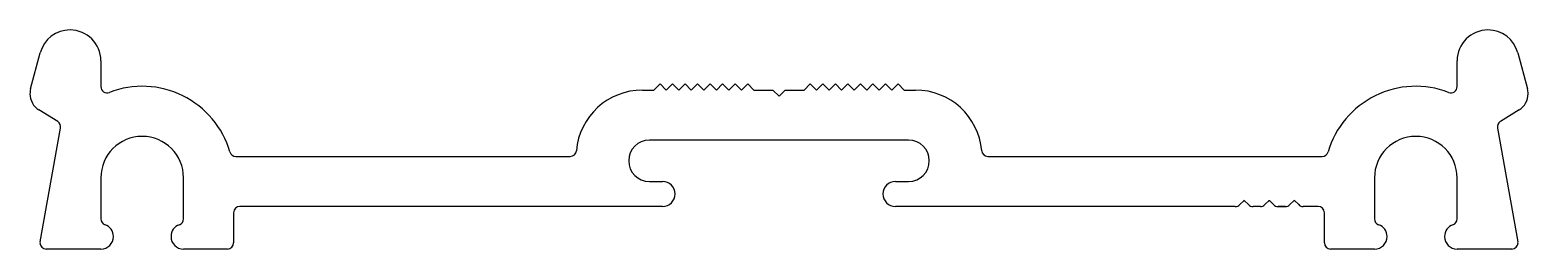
# Model space of a CAD drawing. Extents: x -29.9 to 29.9, y 4.1 to 12.8.
import ezdxf

# ---------------------------------------------------------------- set-up
doc = ezdxf.new("R2010")
doc.units = 0
doc.layers.add('1', color=7, linetype='CONTINUOUS')

msp = doc.modelspace()

# ---------------------------------------------------------------- linework, layer by layer
at = {"layer": '1', "linetype": 'CONTINUOUS'}
for p, q in [((-29.875, 10.477), (-29.489, 11.918)), ((-27.071, 11.599), (-27.071, 10.569)), ((27.069, 10.569), (27.069, 11.599)), ((29.487, 11.918), (29.873, 10.477)), ((-5.451, 10.429), (-5.001, 10.429)), ((-5.001, 10.429), (-4.751, 10.679)), ((-4.751, 10.679), (-4.501, 10.429)), ((-4.501, 10.429), (-4.251, 10.679)), ((-4.251, 10.679), (-4.001, 10.429)), ((-4.001, 10.429), (-3.751, 10.679)), ((-3.751, 10.679), (-3.501, 10.429)), ((-3.501, 10.429), (-3.251, 10.679)), ((-3.251, 10.679), (-3.001, 10.429)), ((-3.001, 10.429), (-2.751, 10.679)), ((-2.751, 10.679), (-2.501, 10.429)), ((-2.501, 10.429), (-2.251, 10.679)), ((-2.251, 10.679), (-2.001, 10.429)), ((-2.001, 10.429), (-1.751, 10.679)), ((-1.751, 10.679), (-1.501, 10.429)), ((-1.501, 10.429), (-1.251, 10.679)), ((-1.251, 10.679), (-1.001, 10.429)), ((-1.001, 10.429), (-0.251, 10.429)), ((-0.251, 10.429), (-0.001, 10.179)), ((-0.001, 10.179), (0.249, 10.429)), ((0.249, 10.429), (0.999, 10.429)), ((0.999, 10.429), (1.249, 10.679)), ((1.249, 10.679), (1.499, 10.429)), ((1.499, 10.429), (1.749, 10.679)), ((1.749, 10.679), (1.999, 10.429)), ((1.999, 10.429), (2.249, 10.679)), ((2.249, 10.679), (2.499, 10.429)), ((2.499, 10.429), (2.749, 10.679)), ((2.749, 10.679), (2.999, 10.429)), ((2.999, 10.429), (3.249, 10.679)), ((3.249, 10.679), (3.499, 10.429)), ((3.499, 10.429), (3.749, 10.679)), ((3.749, 10.679), (3.999, 10.429)), ((3.999, 10.429), (4.249, 10.679)), ((4.249, 10.679), (4.499, 10.429)), ((4.499, 10.429), (4.749, 10.679)), ((4.749, 10.679), (4.999, 10.429)), ((4.999, 10.429), (5.449, 10.429)), ((-28.795, 9.169), (-29.543, 9.635)), ((29.541, 9.635), (28.793, 9.169)), ((-29.497, 4.373), (-28.681, 8.912)), ((5.174, 8.429), (-5.176, 8.429)), ((28.679, 8.912), (29.495, 4.373)), ((-21.68, 7.779), (-8.34, 7.779)), ((8.338, 7.779), (21.677, 7.779)), ((-27.071, 6.929), (-27.071, 5.286)), ((-23.771, 5.286), (-23.771, 6.929)), ((-5.176, 6.779), (-4.651, 6.779)), ((4.649, 6.779), (5.174, 6.779)), ((23.769, 6.929), (23.769, 5.286)), ((27.069, 5.286), (27.069, 6.929)), ((18.561, 6.024), (18.39, 5.852)), ((18.743, 5.852), (18.572, 6.024)), ((19.561, 6.024), (19.39, 5.852)), ((19.743, 5.852), (19.572, 6.024)), ((20.561, 6.024), (20.389, 5.852)), ((20.743, 5.852), (20.572, 6.024)), ((-21.771, 5.529), (-21.771, 4.329)), ((-4.651, 5.779), (-21.521, 5.779)), ((18.213, 5.779), (4.649, 5.779)), ((19.213, 5.779), (18.92, 5.779)), ((20.213, 5.779), (19.92, 5.779)), ((19.92, 5.779), (20.213, 5.779)), ((20.213, 5.779), (19.92, 5.779)), ((19.92, 5.779), (20.213, 5.779)), ((20.213, 5.779), (19.92, 5.779)), ((21.519, 5.779), (20.92, 5.779)), ((20.92, 5.779), (20.92, 5.779)), ((20.92, 5.779), (20.92, 5.779)), ((21.769, 4.329), (21.769, 5.529)), ((-27.071, 4.079), (-29.251, 4.079)), ((-22.021, 4.079), (-23.771, 4.079)), ((23.769, 4.079), (22.019, 4.079)), ((29.249, 4.079), (27.069, 4.079))]:
    msp.add_line(p, q, dxfattribs=at)
for centre, radius, start, end in [((-28.301, 11.599), 1.23, 90, 165), ((-28.301, 11.599), 1.23, 0, 90), ((28.299, 11.599), 1.23, 90, 180), ((28.299, 11.599), 1.23, 15, 90), ((-29.141, 10.28), 0.76, 165, 180), ((-29.141, 10.28), 0.76, 180, 238.06209), ((-26.821, 10.569), 0.25, 180, 291.03722), ((-25.421, 6.929), 3.65, 16.38267, 111.03722), ((-5.451, 7.779), 2.65, 90, 175.05457), ((5.449, 7.779), 2.65, 4.94543, 90), ((25.419, 6.929), 3.65, 68.96278, 163.61733), ((26.819, 10.569), 0.25, 248.96278, 360), ((29.139, 10.28), 0.76, 301.93791, 0), ((29.139, 10.28), 0.76, 0, 15), ((-28.927, 8.957), 0.25, 349.80761, 58.06209), ((28.925, 8.957), 0.25, 121.93791, 190.19239), ((-25.421, 6.929), 1.65, 90, 180), ((-25.421, 6.929), 1.65, 360, 90), ((-5.176, 7.604), 0.825, 90, 180), ((5.174, 7.604), 0.825, 0, 90), ((25.419, 6.929), 1.65, 90, 180), ((25.419, 6.929), 1.65, 0, 90), ((-21.68, 8.029), 0.25, 196.38267, 270), ((-8.34, 8.029), 0.25, 270, 355.05457), ((8.338, 8.029), 0.25, 184.94543, 270), ((21.677, 8.029), 0.25, 270, 343.61733), ((-5.176, 7.604), 0.825, 180, 270), ((5.174, 7.604), 0.825, 270, 360), ((-4.651, 6.279), 0.5, 0, 90), ((4.649, 6.279), 0.5, 90, 180), ((-4.651, 6.279), 0.5, 270, 0), ((4.649, 6.279), 0.5, 180, 270), ((18.566, 6.018), 0.008, 45, 135), ((19.566, 6.018), 0.008, 45, 135), ((20.566, 6.018), 0.008, 45, 135), ((-21.521, 5.529), 0.25, 90, 180), ((18.213, 6.029), 0.25, 270, 315), ((18.92, 6.029), 0.25, 225, 270), ((19.213, 6.029), 0.25, 270, 315), ((19.92, 6.029), 0.25, 225, 270), ((20.213, 6.029), 0.25, 270, 315), ((20.92, 6.029), 0.25, 225, 270), ((21.519, 5.529), 0.25, 0, 90), ((-26.821, 5.286), 0.25, 180, 250.52878), ((-27.071, 4.579), 0.5, 0, 70.52878), ((-23.771, 4.579), 0.5, 109.47122, 180), ((-24.021, 5.286), 0.25, 289.47122, 360), ((24.019, 5.286), 0.25, 180, 250.52878), ((23.769, 4.579), 0.5, 360, 70.52878), ((27.069, 4.579), 0.5, 109.47122, 180), ((26.819, 5.286), 0.25, 289.47122, 360), ((-29.251, 4.329), 0.25, 169.80761, 180), ((-29.251, 4.329), 0.25, 180, 270), ((-27.071, 4.579), 0.5, 270, 0), ((-23.771, 4.579), 0.5, 180, 270), ((-22.021, 4.329), 0.25, 270, 0), ((22.019, 4.329), 0.25, 180, 270), ((23.769, 4.579), 0.5, 270, 0), ((27.069, 4.579), 0.5, 180, 270), ((29.249, 4.329), 0.25, 270, 0), ((29.249, 4.329), 0.25, 360, 10.19239)]:
    msp.add_arc(centre, radius, start, end, dxfattribs=at)

doc.saveas('drawing.dxf')
